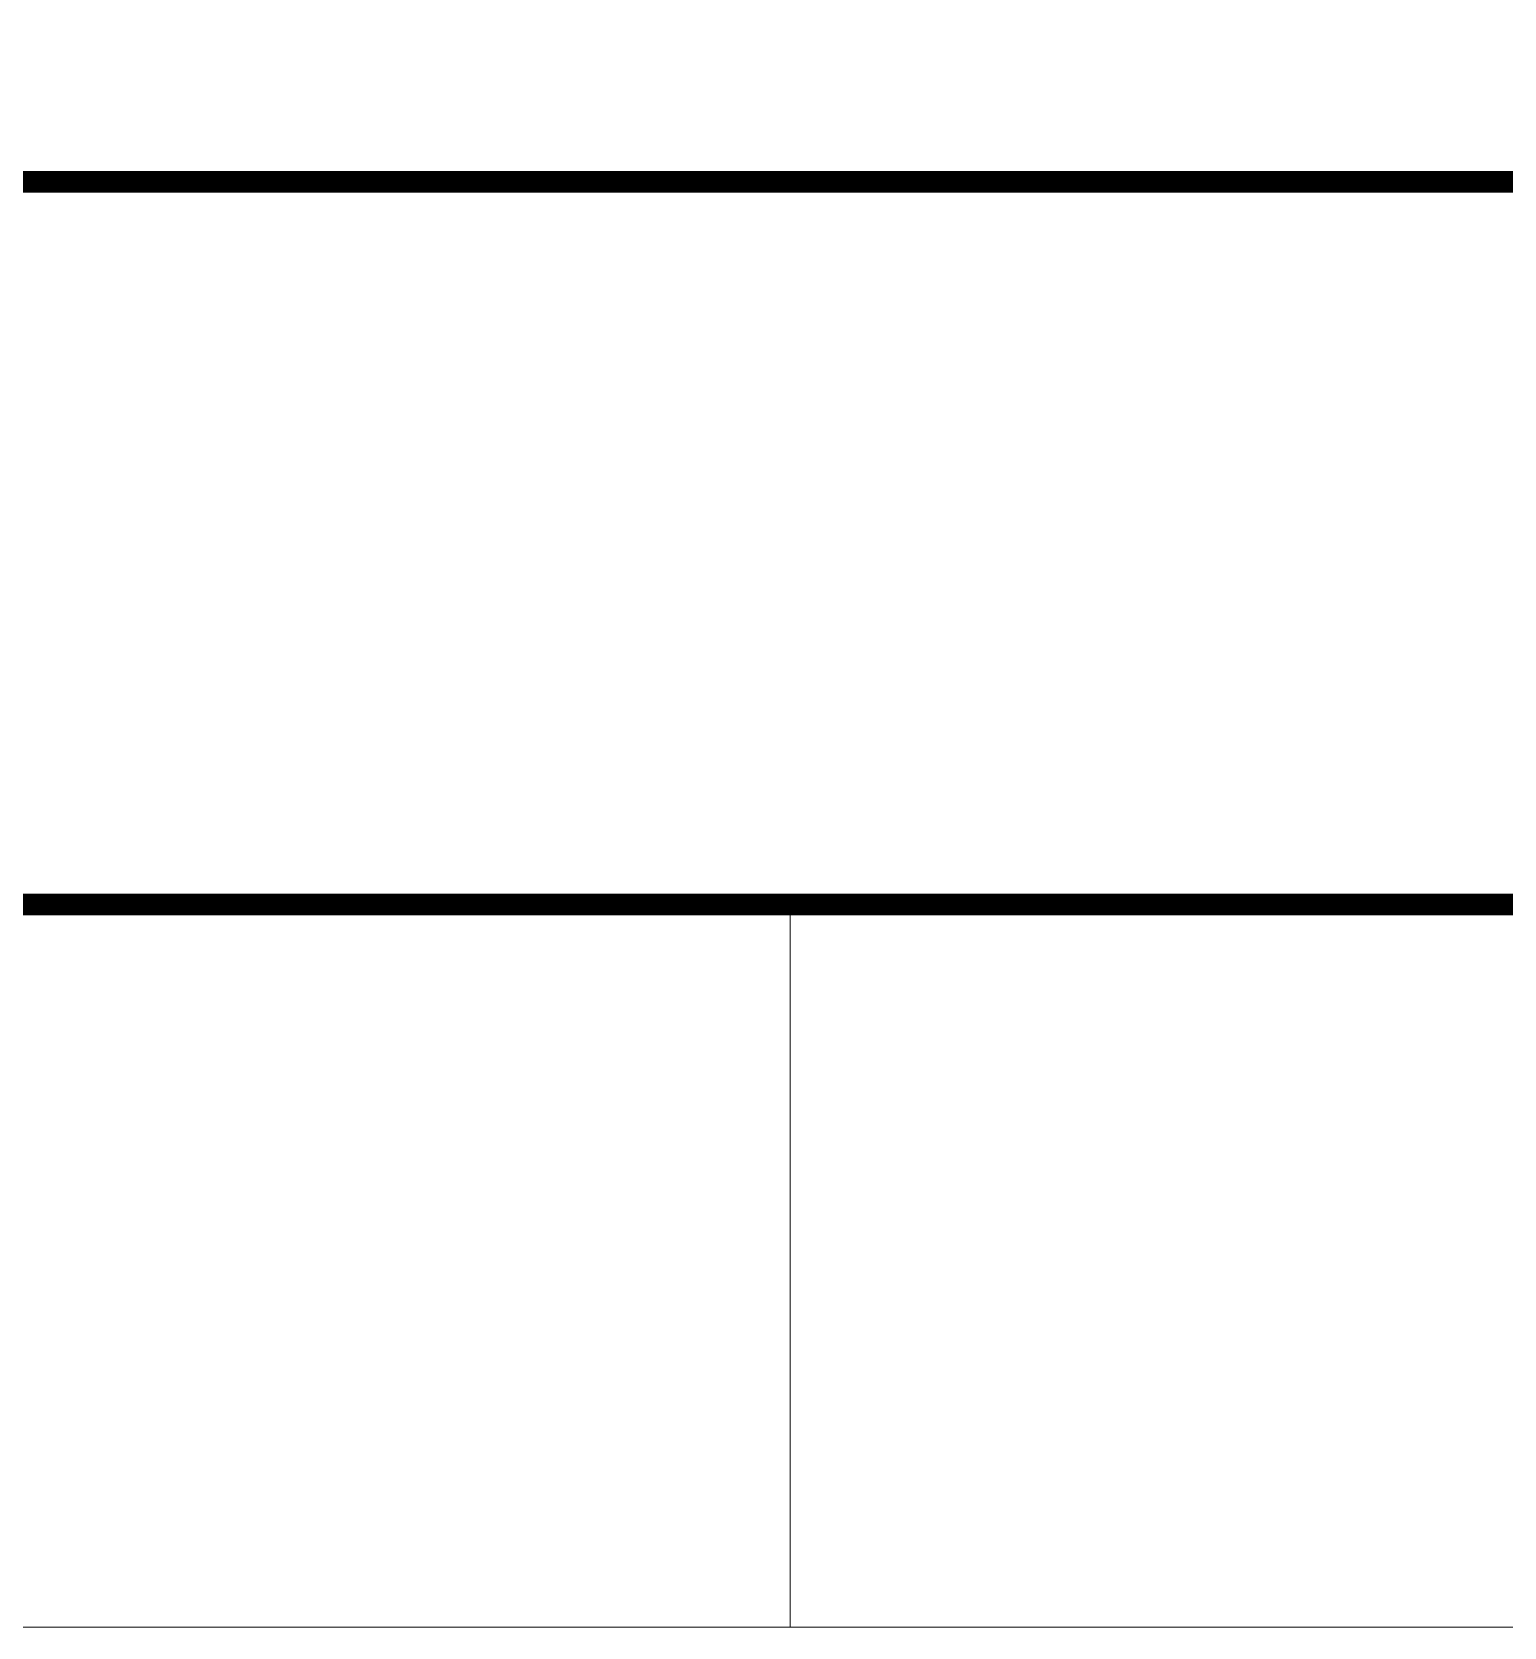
# Model space of a CAD drawing. Extents: x 148 to 221443, y -36682 to 6758.
# Drawn here: x 199851.4 to 200258.8, y -23885.9 to -23444.4 of the extents above; entities that cross this region are included whole.
import ezdxf

# ---------------------------------------------------------------- set-up
doc = ezdxf.new("R2010")
doc.units = 0
doc.header["$LTSCALE"] = 10
doc.header["$MEASUREMENT"] = 0
doc.layers.add('2（细实线）', color=3, linetype='Continuous', lineweight=20)
doc.layers.add('图框层', color=7, linetype='Continuous', lineweight=15)

# ---------------------------------------------------------------- blocks, each defined once
blk = doc.blocks.new('1.25A2')
at = {"layer": '图框层', "ltscale": 10}
for p, q in [((15302.984, 8873.886), (14595.484, 8873.886)), ((15164.484, 8873.886), (15164.484, 8863.886)), ((15312.984, 8863.886), (14570.484, 8863.886))]:
    blk.add_line(p, q, dxfattribs=at)

msp = doc.modelspace()

# ---------------------------------------------------------------- linework, layer by layer
at = {"layer": '图框层', "const_width": 6}
msp.add_lwpolyline([(199229.7285, -23685.9228), (202829.7285, -23685.9228), (202829.7285, -23005.9228), (199229.7285, -23005.9228)], close=True, dxfattribs=at)
msp.add_lwpolyline([(199229.7285, -23485.9228), (202829.7285, -23485.9228)], dxfattribs=at)

# ---------------------------------------------------------------- block references
at = {"layer": '2（细实线）', "xscale": 20, "yscale": 20, "zscale": 20}
msp.add_blockref('1.25A2', (-103228.465, -201163.6503), dxfattribs=at)

doc.saveas('drawing.dxf')
